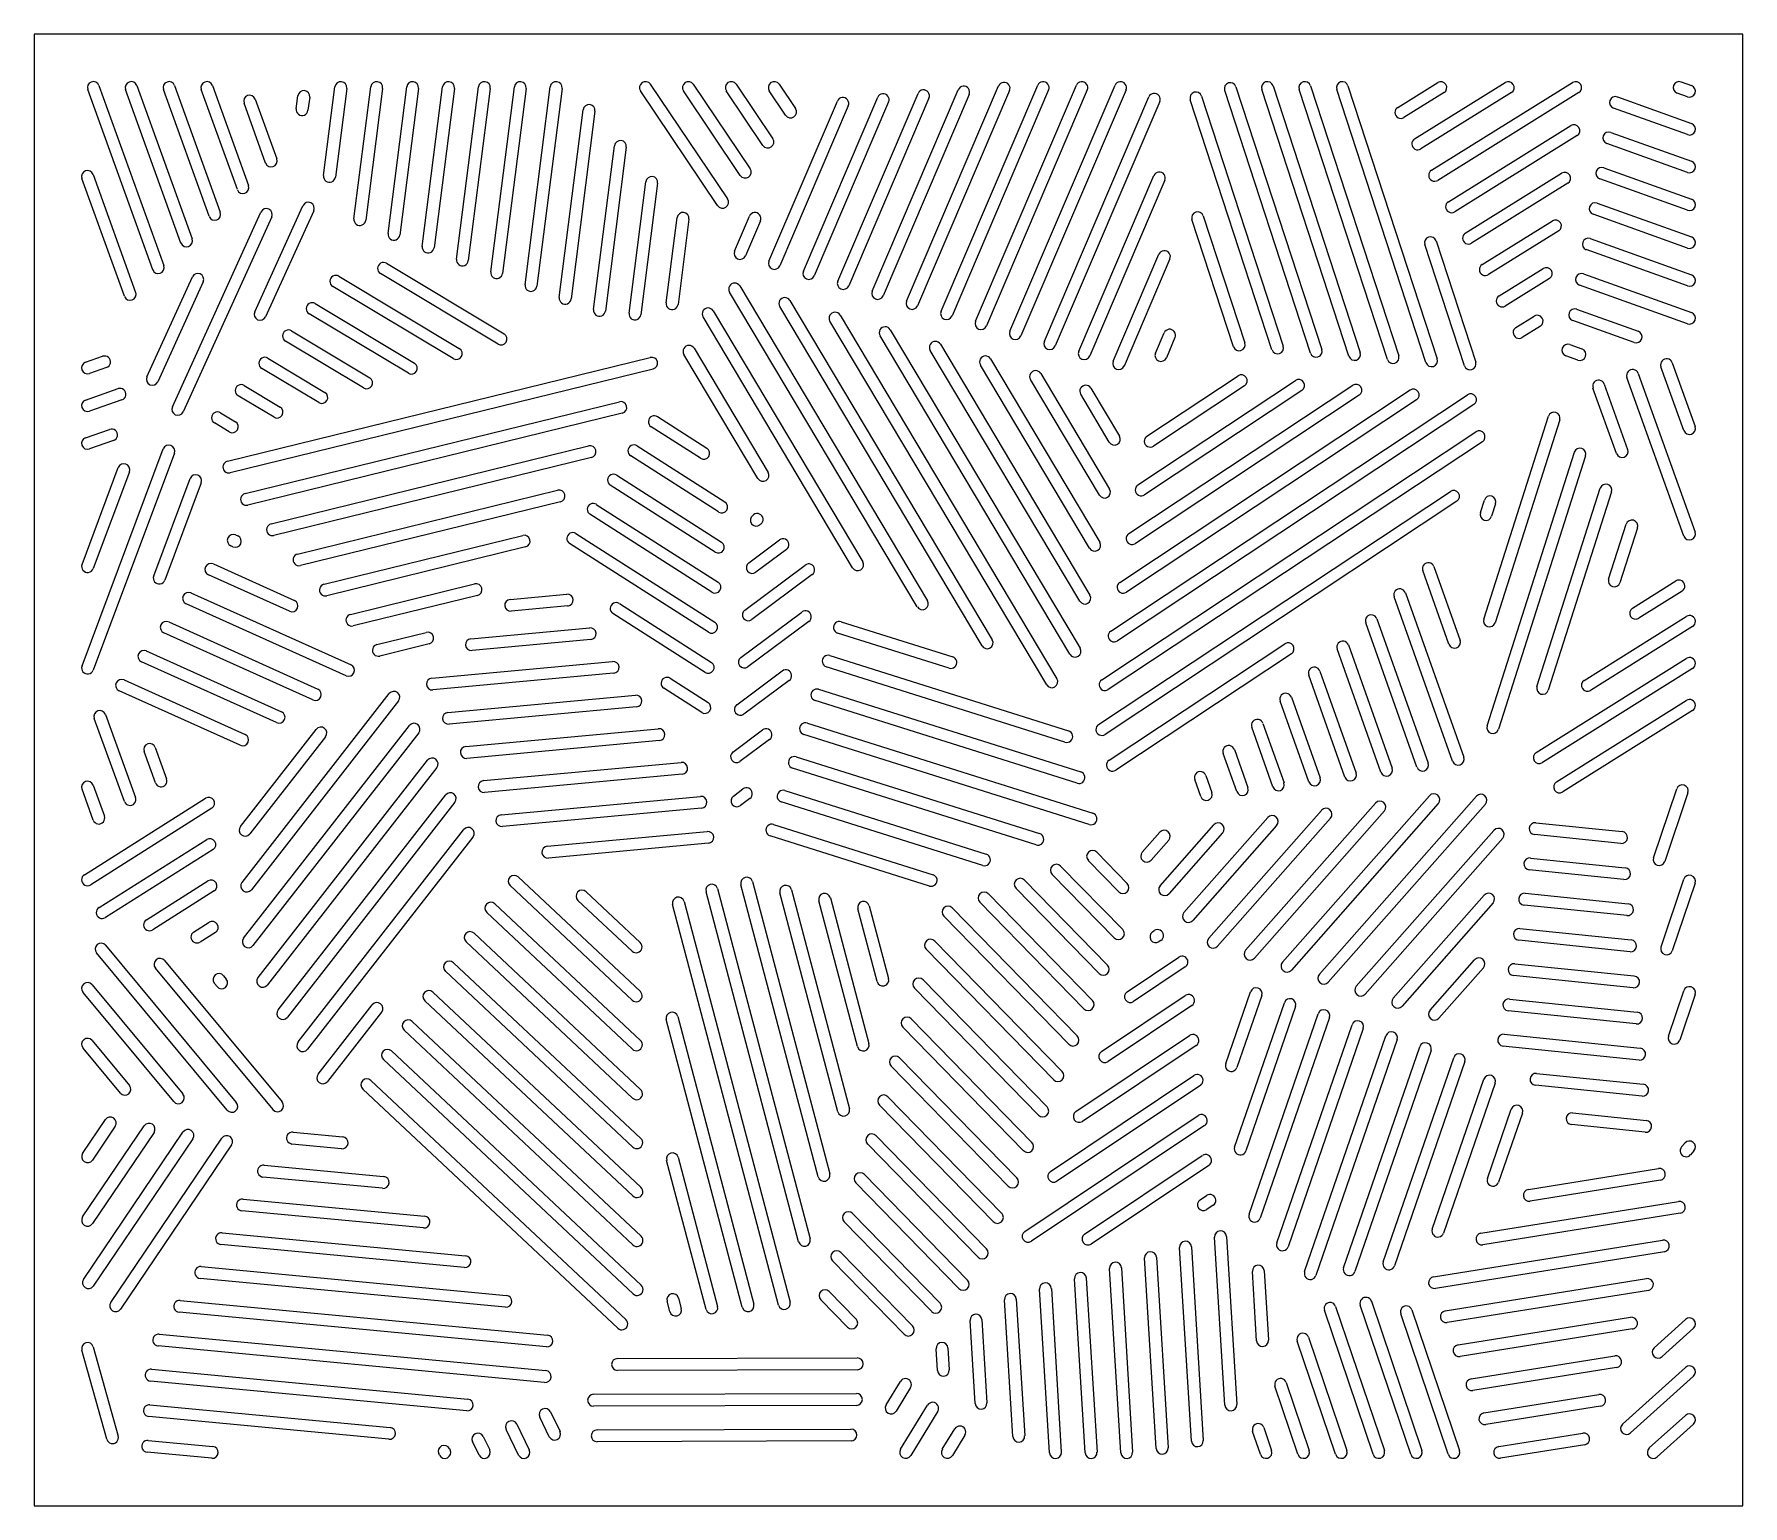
# Model space of a CAD drawing. Header units: inches. Extents: x 0 to 36, y 0 to 31.
import ezdxf

# ---------------------------------------------------------------- set-up
doc = ezdxf.new("R2010")
doc.units = ezdxf.units.IN
doc.layers.add('PROFILE', color=1, linetype='Continuous')
doc.layers.add('SLOTS', color=3, linetype='Continuous')

msp = doc.modelspace()

# ---------------------------------------------------------------- linework, layer by layer
at = {"layer": 'PROFILE'}
msp.add_lwpolyline([(0, 0), (36, 0), (36, 31), (0, 31)], close=True, dxfattribs=at)
at = {"layer": 'SLOTS'}
for p, q in [((1.364, 29.917), (2.733, 26.124)), ((2.161, 29.917), (3.327, 26.686)), ((2.959, 29.917), (3.922, 27.248)), ((3.756, 29.917), (4.517, 27.81)), ((6.098, 28.02), (6.337, 29.891)), ((6.738, 27.112), (7.093, 29.891)), ((7.455, 26.801), (7.849, 29.891)), ((8.177, 26.531), (8.605, 29.891)), ((8.898, 26.262), (9.361, 29.891)), ((9.62, 25.993), (10.117, 29.891)), ((10.342, 25.723), (10.873, 29.891)), ((12.982, 29.945), (14.607, 27.53)), ((13.886, 29.945), (15.085, 28.164)), ((14.79, 29.945), (15.562, 28.798)), ((15.694, 29.945), (16.04, 29.432)), ((18.382, 25.376), (20.321, 29.91)), ((19.108, 25.165), (21.143, 29.924)), ((19.833, 24.953), (21.959, 29.924)), ((20.558, 24.742), (22.774, 29.924)), ((25.32, 29.892), (27.128, 24.361)), ((26.102, 29.914), (27.939, 24.294)), ((26.891, 29.914), (28.75, 24.227)), ((27.68, 29.914), (29.561, 24.16)), ((28.729, 29.457), (29.572, 29.981)), ((29.085, 28.795), (30.992, 29.981)), ((29.441, 28.133), (32.412, 29.981)), ((34.702, 29.993), (34.917, 29.916)), ((2.498, 26.039), (1.129, 29.833)), ((3.092, 26.601), (1.926, 29.833)), ((3.687, 27.163), (2.723, 29.833)), ((4.281, 27.725), (3.521, 29.833)), ((4.876, 28.286), (4.421, 29.547)), ((4.656, 29.632), (5.111, 28.371)), ((5.521, 29.428), (5.557, 29.703)), ((5.805, 29.671), (5.769, 29.396)), ((6.585, 29.859), (6.346, 27.988)), ((7.341, 29.859), (6.986, 27.08)), ((8.097, 29.859), (7.703, 26.769)), ((8.853, 29.859), (8.425, 26.5)), ((9.609, 29.859), (9.146, 26.23)), ((10.365, 29.859), (9.868, 25.961)), ((11.121, 29.859), (10.59, 25.692)), ((14.4, 27.391), (12.775, 29.805)), ((14.877, 28.025), (13.679, 29.805)), ((15.355, 28.658), (14.583, 29.805)), ((15.481, 26.22), (16.922, 29.591)), ((15.832, 29.292), (15.487, 29.805)), ((16.206, 26.009), (17.772, 29.671)), ((18.002, 29.573), (16.436, 25.911)), ((16.931, 25.798), (18.622, 29.751)), ((18.852, 29.653), (17.161, 25.7)), ((17.657, 25.587), (19.471, 29.831)), ((19.701, 29.732), (17.887, 25.489)), ((20.551, 29.812), (18.612, 25.277)), ((21.373, 29.826), (19.338, 25.066)), ((22.188, 29.826), (20.063, 24.855)), ((23.004, 29.826), (20.788, 24.644)), ((21.284, 24.531), (23.485, 29.678)), ((23.715, 29.58), (21.514, 24.433)), ((26.08, 24.35), (24.358, 29.618)), ((24.596, 29.695), (26.317, 24.428)), ((26.891, 24.283), (25.083, 29.815)), ((27.702, 24.216), (25.865, 29.836)), ((28.513, 24.149), (26.654, 29.836)), ((29.324, 24.082), (27.443, 29.836)), ((29.704, 29.769), (28.861, 29.245)), ((31.124, 29.769), (29.217, 28.583)), ((32.544, 29.769), (29.573, 27.921)), ((33.361, 29.677), (34.917, 29.119)), ((34.833, 29.68), (34.618, 29.757)), ((11.064, 25.454), (11.568, 29.409)), ((11.816, 29.377), (11.312, 25.422)), ((17.152, 29.493), (15.711, 26.122)), ((34.833, 28.884), (33.276, 29.442)), ((29.797, 27.471), (32.375, 29.075)), ((32.507, 28.863), (29.929, 27.259)), ((33.217, 28.932), (34.917, 28.322)), ((11.787, 25.198), (12.227, 28.651)), ((12.475, 28.619), (12.035, 25.166)), ((34.833, 28.087), (33.133, 28.696)), ((33.073, 28.186), (34.917, 27.525)), ((1.903, 25.478), (1.007, 27.959)), ((1.243, 28.044), (2.138, 25.562)), ((12.533, 25.121), (12.887, 27.893)), ((13.135, 27.862), (12.781, 25.089)), ((22.009, 24.32), (23.592, 28.021)), ((23.822, 27.923), (22.239, 24.222)), ((30.153, 26.809), (32.182, 28.071)), ((32.314, 27.859), (30.285, 26.597)), ((34.833, 27.29), (32.989, 27.951)), ((4.646, 25.151), (5.663, 27.386)), ((32.93, 27.441), (34.917, 26.729)), ((2.912, 23.149), (4.778, 27.253)), ((5.006, 27.149), (3.139, 23.046)), ((5.89, 27.282), (4.874, 25.048)), ((13.317, 25.338), (13.546, 27.136)), ((13.794, 27.104), (13.565, 25.306)), ((14.755, 26.431), (15.07, 27.168)), ((15.3, 27.069), (14.985, 26.333)), ((25.269, 24.417), (24.394, 27.093)), ((24.632, 27.171), (25.507, 24.495)), ((30.508, 26.147), (31.988, 27.068)), ((34.833, 26.493), (32.846, 27.206)), ((29.538, 26.645), (30.372, 24.093)), ((32.12, 26.856), (30.64, 25.935)), ((32.786, 26.696), (34.917, 25.932)), ((22.735, 24.109), (23.699, 26.365)), ((30.135, 24.015), (29.3, 26.567)), ((34.833, 25.697), (32.702, 26.461)), ((9.773, 24.473), (7.296, 25.959)), ((7.425, 26.173), (9.901, 24.687)), ((23.929, 26.266), (22.965, 24.01)), ((30.864, 25.485), (31.795, 26.064)), ((32.643, 25.951), (34.917, 25.135)), ((2.375, 23.782), (3.333, 25.888)), ((3.561, 25.784), (2.603, 23.679)), ((8.829, 24.165), (6.29, 25.687)), ((6.419, 25.902), (8.957, 24.379)), ((18.607, 18.937), (14.652, 25.569)), ((14.867, 25.697), (18.822, 19.065)), ((31.927, 25.852), (30.996, 25.273)), ((34.833, 24.9), (32.558, 25.715)), ((5.92, 25.326), (8.014, 24.071)), ((19.971, 18.115), (15.709, 25.262)), ((15.923, 25.39), (20.185, 18.243)), ((32.499, 25.205), (33.795, 24.741)), ((7.885, 23.856), (5.792, 25.112)), ((17.244, 19.759), (14.092, 25.044)), ((14.307, 25.172), (17.459, 19.887)), ((21.334, 17.294), (16.765, 24.954)), ((16.98, 25.082), (21.548, 17.422)), ((31.22, 24.823), (31.602, 25.061)), ((31.734, 24.848), (31.352, 24.611)), ((33.711, 24.506), (32.415, 24.97)), ((6.941, 23.548), (5.293, 24.536)), ((5.422, 24.751), (7.07, 23.762)), ((21.823, 17.938), (17.822, 24.647)), ((18.037, 24.775), (22.037, 18.066)), ((23.624, 24.282), (23.807, 24.708)), ((24.036, 24.61), (23.854, 24.184)), ((1.084, 24.088), (1.443, 24.214)), ((4.071, 22.003), (12.981, 24.19)), ((4.923, 24.175), (6.126, 23.454)), ((15.248, 21.642), (13.69, 24.255)), ((13.904, 24.383), (15.462, 21.77)), ((22.03, 19.055), (18.879, 24.339)), ((19.093, 24.467), (22.245, 19.183)), ((20.15, 24.16), (22.452, 20.299)), ((32.527, 24.133), (32.271, 24.225)), ((32.356, 24.46), (32.611, 24.369)), ((1.525, 23.978), (1.166, 23.852)), ((13.041, 23.947), (4.131, 21.76)), ((5.998, 23.239), (4.794, 23.961)), ((22.237, 20.171), (19.935, 24.031)), ((21.207, 23.852), (22.659, 21.416)), ((23.445, 22.531), (25.366, 23.804)), ((34.757, 20.428), (33.559, 23.771)), ((33.794, 23.855), (34.993, 20.513)), ((34.757, 22.651), (34.275, 23.996)), ((34.511, 24.08), (34.993, 22.735)), ((1.084, 23.294), (1.767, 23.533)), ((4.424, 23.6), (5.182, 23.145)), ((22.445, 21.288), (20.992, 23.724)), ((22.652, 22.405), (22.049, 23.416)), ((22.263, 23.544), (22.867, 22.533)), ((22.683, 18.427), (30.196, 23.405)), ((22.874, 19.453), (28.988, 23.505)), ((23.064, 20.479), (27.781, 23.604)), ((23.255, 21.505), (26.574, 23.704)), ((26.712, 23.496), (23.393, 21.297)), ((25.504, 23.595), (23.583, 22.323)), ((33.338, 22.165), (32.843, 23.546)), ((33.078, 23.63), (33.573, 22.25)), ((1.85, 23.297), (1.166, 23.058)), ((5.054, 22.931), (4.296, 23.385)), ((4.445, 21.323), (12.33, 23.258)), ((30.334, 23.197), (22.822, 18.219)), ((29.126, 23.296), (23.012, 19.245)), ((27.919, 23.396), (23.202, 20.271)), ((4.11, 22.622), (3.797, 22.81)), ((3.926, 23.024), (4.239, 22.837)), ((12.39, 23.015), (4.504, 21.08)), ((14.039, 22.067), (12.999, 22.732)), ((13.133, 22.943), (14.174, 22.278)), ((30.541, 18.677), (31.904, 22.95)), ((32.142, 22.874), (30.78, 18.601)), ((1.084, 22.499), (1.589, 22.676)), ((1.671, 22.44), (1.166, 22.263)), ((4.991, 20.684), (11.68, 22.326)), ((12.703, 22.327), (14.553, 21.146)), ((22.493, 17.401), (30.375, 22.624)), ((30.513, 22.416), (22.631, 17.193)), ((1.008, 17.692), (2.72, 22.264)), ((2.954, 22.176), (1.242, 17.604)), ((11.739, 22.083), (5.051, 20.442)), ((14.418, 20.935), (12.569, 22.116)), ((30.613, 16.433), (32.45, 22.193)), ((32.688, 22.117), (30.851, 16.357)), ((1.008, 19.831), (1.772, 21.871)), ((2.006, 21.783), (1.242, 19.743)), ((2.518, 19.587), (3.286, 21.638)), ((12.274, 21.712), (14.482, 20.301)), ((3.52, 21.55), (2.753, 19.499)), ((5.549, 20.049), (11.029, 21.394)), ((14.347, 20.09), (12.139, 21.501)), ((22.426, 16.457), (29.838, 21.369)), ((31.663, 17.257), (32.996, 21.436)), ((33.234, 21.36), (31.901, 17.181)), ((11.089, 21.151), (5.609, 19.806)), ((14.276, 19.245), (11.709, 20.886)), ((11.844, 21.096), (14.411, 19.456)), ((29.977, 21.16), (22.564, 16.249)), ((30.47, 20.921), (30.554, 21.186)), ((30.792, 21.11), (30.708, 20.845)), ((15.14, 20.863), (15.159, 20.877)), ((15.308, 20.676), (15.289, 20.662)), ((33.172, 19.521), (33.541, 20.679)), ((33.779, 20.603), (33.41, 19.445)), ((4.188, 20.203), (4.142, 20.223)), ((4.245, 20.451), (4.291, 20.431)), ((6.107, 19.414), (10.294, 20.442)), ((10.354, 20.199), (6.166, 19.171)), ((14.206, 18.401), (11.28, 20.27)), ((11.414, 20.481), (14.34, 18.611)), ((15.057, 19.866), (15.702, 20.346)), ((3.775, 19.84), (5.483, 19.072)), ((14.973, 18.87), (16.246, 19.816)), ((15.852, 20.146), (15.206, 19.666)), ((5.381, 18.844), (3.672, 19.612)), ((16.395, 19.615), (15.122, 18.669)), ((29.807, 18.148), (29.255, 19.7)), ((29.491, 19.784), (30.042, 18.231)), ((33.673, 18.909), (34.586, 19.482)), ((3.304, 19.23), (6.676, 17.713)), ((6.664, 18.778), (9.278, 19.42)), ((9.338, 19.177), (6.724, 18.536)), ((10.027, 19.093), (11.222, 19.204)), ((29.885, 15.686), (28.655, 19.15)), ((28.89, 19.234), (30.121, 15.77)), ((34.719, 19.27), (33.806, 18.698)), ((6.573, 17.485), (3.202, 19.002)), ((11.245, 18.955), (10.05, 18.844)), ((14.135, 17.556), (12.194, 18.796)), ((12.329, 19.006), (14.269, 17.767)), ((14.889, 17.873), (16.175, 18.828)), ((32.659, 17.388), (34.809, 18.736)), ((5.874, 16.977), (2.731, 18.391)), ((2.834, 18.619), (5.977, 17.205)), ((7.222, 18.143), (8.262, 18.398)), ((9.202, 18.264), (11.704, 18.495)), ((16.324, 18.628), (15.039, 17.672)), ((19.277, 17.644), (16.928, 18.385)), ((17.003, 18.624), (19.352, 17.883)), ((29.135, 15.558), (28.054, 18.6)), ((28.29, 18.684), (29.37, 15.642)), ((34.941, 18.524), (32.792, 17.176)), ((2.363, 18.008), (5.211, 16.727)), ((8.322, 18.156), (7.282, 17.9)), ((11.727, 18.246), (9.225, 18.015)), ((22.649, 15.705), (26.351, 18.158)), ((28.375, 15.455), (27.454, 18.05)), ((27.689, 18.134), (28.611, 15.539)), ((5.108, 16.499), (2.261, 17.78)), ((8.377, 17.435), (12.186, 17.786)), ((21.718, 16.088), (16.69, 17.674)), ((16.766, 17.912), (21.793, 16.326)), ((26.489, 17.95), (22.787, 15.497)), ((31.645, 15.867), (34.809, 17.851)), ((1.893, 17.397), (4.445, 16.249)), ((12.209, 17.537), (8.4, 17.186)), ((13.4, 17.432), (14.198, 16.922)), ((14.806, 16.876), (15.76, 17.586)), ((15.909, 17.385), (14.955, 16.675)), ((27.616, 15.352), (26.853, 17.5)), ((27.089, 17.584), (27.852, 15.436)), ((34.941, 17.639), (31.778, 15.655)), ((4.343, 16.021), (1.79, 17.169)), ((4.379, 13.133), (7.48, 17.109)), ((7.677, 16.955), (4.576, 12.979)), ((8.719, 16.713), (12.668, 17.078)), ((14.064, 16.711), (13.265, 17.221)), ((21.976, 15.22), (16.453, 16.962)), ((16.528, 17.201), (22.051, 15.459)), ((26.857, 15.249), (26.253, 16.95)), ((26.488, 17.034), (27.092, 15.333)), ((32.074, 15.25), (34.809, 16.966)), ((1.9, 14.836), (1.265, 16.585)), ((1.5, 16.67), (2.135, 14.922)), ((12.691, 16.829), (8.742, 16.464)), ((34.941, 16.754), (32.206, 15.038)), ((4.345, 14.309), (5.941, 16.356)), ((4.412, 11.956), (7.906, 16.435)), ((6.138, 16.202), (4.542, 14.155)), ((8.103, 16.282), (4.609, 11.803)), ((9.093, 15.994), (13.15, 16.369)), ((14.722, 15.879), (15.346, 16.343)), ((22.23, 14.354), (16.216, 16.251)), ((16.291, 16.489), (22.305, 14.592)), ((26.097, 15.147), (25.652, 16.4)), ((25.888, 16.483), (26.333, 15.23)), ((2.556, 15.228), (2.316, 15.888)), ((2.551, 15.973), (2.791, 15.313)), ((13.173, 16.12), (9.116, 15.745)), ((15.495, 16.142), (14.871, 15.679)), ((25.338, 15.044), (25.052, 15.85)), ((25.287, 15.933), (25.573, 15.128)), ((4.716, 11.126), (8.287, 15.704)), ((8.484, 15.55), (4.913, 10.972)), ((9.467, 15.276), (13.633, 15.66)), ((21.108, 13.921), (15.979, 15.539)), ((16.054, 15.777), (21.183, 14.16)), ((1.242, 15.182), (1.48, 14.53)), ((13.656, 15.411), (9.49, 15.027)), ((24.578, 14.941), (24.451, 15.3)), ((24.687, 15.383), (24.814, 15.025)), ((1.245, 14.444), (1.008, 15.097)), ((1.058, 13.293), (3.61, 14.906)), ((5.138, 10.448), (8.667, 14.973)), ((8.865, 14.819), (5.335, 10.295)), ((9.841, 14.557), (14.036, 14.944)), ((14.731, 14.952), (14.931, 15.1)), ((15.081, 14.9), (14.88, 14.751)), ((19.986, 13.489), (15.741, 14.827)), ((15.816, 15.066), (20.061, 13.727)), ((25.524, 11.702), (28.261, 14.804)), ((26.301, 11.45), (29.397, 14.958)), ((29.584, 14.792), (26.488, 11.284)), ((27.078, 11.197), (30.388, 14.947)), ((30.576, 14.782), (27.266, 11.032)), ((34.118, 13.652), (34.607, 15.102)), ((34.844, 15.022), (34.355, 13.572)), ((3.744, 14.695), (1.192, 13.082)), ((14.059, 14.695), (9.864, 14.308)), ((24.225, 12.498), (25.989, 14.496)), ((24.746, 11.955), (27.125, 14.65)), ((27.312, 14.485), (24.934, 11.789)), ((28.448, 14.639), (25.711, 11.537)), ((5.561, 9.771), (9.048, 14.242)), ((9.245, 14.088), (5.758, 9.617)), ((10.811, 13.893), (14.182, 14.205)), ((18.864, 13.056), (15.504, 14.116)), ((15.579, 14.354), (18.939, 13.295)), ((23.345, 13.768), (23.717, 14.189)), ((23.723, 13.062), (24.853, 14.343)), ((25.04, 14.177), (23.91, 12.897)), ((26.176, 14.331), (24.413, 12.333)), ((27.856, 10.945), (30.754, 14.229)), ((30.942, 14.063), (28.043, 10.779)), ((33.432, 13.954), (31.611, 14.14)), ((31.637, 14.389), (33.458, 14.202)), ((1.367, 12.601), (3.635, 14.034)), ((3.769, 13.823), (1.501, 12.39)), ((14.205, 13.956), (10.834, 13.644)), ((22.389, 13.769), (23.031, 13.111)), ((23.904, 14.023), (23.533, 13.602)), ((21.627, 13.475), (22.934, 12.138)), ((22.853, 12.937), (22.21, 13.594)), ((33.496, 13.193), (31.5, 13.398)), ((31.526, 13.646), (33.521, 13.442)), ((2.364, 12.344), (3.66, 13.163)), ((12.601, 10.652), (10.029, 13.065)), ((10.2, 13.247), (12.772, 10.834)), ((14.397, 13.001), (16.349, 5.625)), ((16.521, 6.931), (14.892, 13.084)), ((15.134, 13.148), (16.762, 6.995)), ((15.954, 12.978), (17.175, 8.366)), ((22.436, 11.216), (20.687, 13.007)), ((20.866, 13.182), (22.615, 11.391)), ((22.755, 11.963), (21.448, 13.3)), ((34.276, 11.772), (34.757, 13.198)), ((34.993, 13.118), (34.512, 11.692)), ((3.794, 12.952), (2.497, 12.133)), ((9.707, 12.681), (12.775, 9.803)), ((12.597, 11.683), (11.457, 12.753)), ((11.628, 12.935), (12.769, 11.866)), ((15.684, 4.228), (13.451, 12.665)), ((13.693, 12.729), (15.926, 4.292)), ((16.107, 5.561), (14.155, 12.937)), ((16.934, 8.302), (15.713, 12.914)), ((17.347, 9.673), (16.533, 12.744)), ((16.775, 12.808), (17.588, 9.737)), ((17.596, 12.639), (18.001, 11.107)), ((22.118, 10.469), (19.925, 12.713)), ((20.104, 12.888), (22.297, 10.644)), ((28.633, 10.692), (30.551, 12.865)), ((30.738, 12.7), (28.821, 10.527)), ((33.56, 12.433), (31.39, 12.655)), ((31.415, 12.904), (33.585, 12.681)), ((3.36, 12.086), (3.685, 12.292)), ((12.604, 9.621), (9.536, 12.499)), ((17.76, 11.043), (17.354, 12.575)), ((21.799, 9.722), (19.163, 12.42)), ((19.342, 12.594), (21.978, 9.897)), ((3.818, 12.08), (3.494, 11.875)), ((9.271, 12.061), (12.778, 8.772)), ((18.975, 11.897), (21.659, 9.15)), ((23.564, 12.092), (23.6, 12.117)), ((23.739, 11.909), (23.703, 11.884)), ((33.623, 11.672), (31.279, 11.913)), ((31.305, 12.161), (33.649, 11.921)), ((4.066, 8.335), (1.313, 11.648)), ((1.505, 11.807), (4.259, 8.495)), ((12.607, 8.589), (9.1, 11.879)), ((21.48, 8.975), (18.796, 11.723)), ((23.026, 10.83), (24.116, 11.559)), ((5.032, 8.347), (2.555, 11.327)), ((2.747, 11.487), (5.224, 8.507)), ((3.989, 11.166), (4.047, 11.096)), ((12.61, 7.558), (8.665, 11.259)), ((8.836, 11.441), (12.781, 7.74)), ((24.254, 11.351), (23.164, 10.622)), ((29.411, 10.439), (30.348, 11.501)), ((30.535, 11.336), (29.598, 10.274)), ((33.687, 10.912), (31.168, 11.17)), ((31.194, 11.419), (33.712, 11.161)), ((2.942, 8.515), (1.029, 10.816)), ((1.221, 10.976), (3.134, 8.675)), ((3.855, 10.936), (3.797, 11.006)), ((8.401, 10.821), (12.784, 6.709)), ((21.162, 8.228), (18.549, 10.902)), ((18.727, 11.077), (21.341, 8.403)), ((25.105, 9.315), (25.627, 10.83)), ((34.433, 9.891), (34.757, 10.851)), ((5.984, 9.093), (7.124, 10.555)), ((12.613, 6.527), (8.23, 10.639)), ((22.487, 9.568), (24.253, 10.749)), ((24.392, 10.541), (22.626, 9.36)), ((25.292, 7.557), (26.341, 10.598)), ((25.863, 10.749), (25.341, 9.234)), ((26.577, 10.517), (25.528, 7.476)), ((31.083, 10.676), (33.776, 10.4)), ((34.993, 10.771), (34.67, 9.811)), ((7.321, 10.401), (6.181, 8.939)), ((7.966, 10.201), (12.787, 5.678)), ((14.92, 4.183), (13.317, 10.242)), ((13.558, 10.306), (15.162, 4.247)), ((20.843, 7.481), (18.301, 10.082)), ((18.48, 10.257), (21.022, 7.656)), ((25.598, 6.143), (27.054, 10.367)), ((27.29, 10.285), (25.834, 6.062)), ((26.183, 5.538), (27.767, 10.135)), ((33.75, 10.151), (31.058, 10.427)), ((1.221, 9.802), (2.009, 8.855)), ((12.616, 5.495), (7.795, 10.019)), ((21.949, 8.306), (24.343, 9.907)), ((28.004, 10.053), (26.419, 5.457)), ((26.768, 4.934), (28.481, 9.903)), ((28.717, 9.822), (27.004, 4.852)), ((30.972, 9.933), (33.84, 9.64)), ((1.817, 8.695), (1.029, 9.643)), ((12.619, 4.464), (7.359, 9.399)), ((7.531, 9.581), (12.79, 4.646)), ((18.233, 9.437), (20.703, 6.909)), ((24.482, 9.699), (22.088, 8.098)), ((27.589, 5.015), (29.194, 9.671)), ((29.431, 9.59), (27.825, 4.934)), ((28.424, 5.137), (29.908, 9.44)), ((33.814, 9.391), (30.947, 9.685)), ((20.524, 6.734), (18.054, 9.262)), ((21.41, 7.044), (24.433, 9.064)), ((30.144, 9.358), (28.661, 5.055)), ((31.654, 9.11), (33.903, 8.879)), ((12.295, 3.74), (6.924, 8.778)), ((7.095, 8.961), (12.466, 3.922)), ((24.572, 8.857), (21.549, 6.836)), ((29.456, 5.827), (30.544, 8.986)), ((30.781, 8.904), (29.692, 5.746)), ((33.878, 8.63), (31.629, 8.861)), ((20.206, 5.987), (17.807, 8.442)), ((17.986, 8.617), (20.384, 6.162)), ((30.618, 6.898), (31.12, 8.355)), ((1.021, 7.424), (1.501, 8.135)), ((1.021, 6.085), (2.318, 8.004)), ((1.709, 7.995), (1.229, 7.284)), ((20.872, 5.782), (24.522, 8.222)), ((24.661, 8.014), (21.011, 5.574)), ((31.357, 8.274), (30.854, 6.816)), ((33.941, 7.87), (32.388, 8.029)), ((32.413, 8.278), (33.967, 8.119)), ((1.037, 4.769), (3.135, 7.873)), ((2.525, 7.864), (1.229, 5.945)), ((3.342, 7.733), (1.245, 4.629)), ((1.615, 4.284), (3.952, 7.743)), ((4.159, 7.603), (1.822, 4.144)), ((6.477, 7.522), (5.43, 7.621)), ((5.454, 7.87), (6.501, 7.771)), ((19.887, 5.24), (17.56, 7.622)), ((17.739, 7.796), (20.066, 5.415)), ((34.71, 7.559), (34.78, 7.641)), ((14.157, 4.138), (13.326, 7.277)), ((13.567, 7.341), (14.398, 4.202)), ((22.132, 5.722), (24.612, 7.38)), ((34.97, 7.48), (34.9, 7.397)), ((7.34, 6.688), (4.819, 6.925)), ((4.843, 7.174), (7.363, 6.937)), ((17.492, 6.976), (19.663, 4.754)), ((24.751, 7.172), (22.271, 5.514)), ((31.481, 6.665), (34.223, 7.104)), ((34.263, 6.857), (31.521, 6.418)), ((19.484, 4.579), (17.313, 6.801)), ((24.566, 6.447), (24.702, 6.538)), ((8.203, 5.853), (4.378, 6.214)), ((4.401, 6.463), (8.226, 6.102)), ((17.244, 6.156), (19.086, 4.272)), ((24.841, 6.33), (24.705, 6.24)), ((30.483, 5.746), (34.644, 6.412)), ((34.683, 6.165), (30.522, 5.499)), ((18.907, 4.097), (17.066, 5.981)), ((9.066, 5.018), (3.936, 5.502)), ((3.96, 5.751), (9.089, 5.267)), ((24.382, 1.363), (24.133, 5.441)), ((24.382, 5.456), (24.632, 1.378)), ((25.087, 2.121), (24.871, 5.66)), ((25.12, 5.676), (25.337, 2.137)), ((29.485, 4.826), (34.308, 5.599)), ((18.329, 3.615), (16.819, 5.161)), ((16.997, 5.336), (18.508, 3.79)), ((23.64, 1.208), (23.395, 5.221)), ((23.644, 5.236), (23.89, 1.223)), ((34.347, 5.352), (29.524, 4.58)), ((9.929, 4.184), (3.495, 4.79)), ((3.518, 5.039), (9.952, 4.432)), ((22.143, 1.117), (21.919, 4.781)), ((22.168, 4.796), (22.393, 1.133)), ((22.895, 1.117), (22.657, 5.001)), ((22.906, 5.016), (23.144, 1.133)), ((25.756, 3.475), (25.666, 4.938)), ((25.916, 4.954), (26.005, 3.49)), ((29.732, 4.106), (33.972, 4.785)), ((3.077, 4.328), (10.815, 3.598)), ((13.576, 4.376), (13.634, 4.156)), ((17.136, 3.763), (16.571, 4.341)), ((16.75, 4.516), (17.315, 3.937)), ((20.619, 1.462), (20.443, 4.342)), ((20.693, 4.357), (20.869, 1.477)), ((21.392, 1.117), (21.181, 4.561)), ((21.431, 4.577), (21.641, 1.133)), ((34.011, 4.538), (29.771, 3.86)), ((10.792, 3.349), (3.053, 4.079)), ((13.393, 4.092), (13.335, 4.312)), ((28.211, 1.085), (27.185, 4.118)), ((27.421, 4.198), (28.447, 1.165)), ((29.002, 1.085), (27.939, 4.227)), ((28.176, 4.308), (29.239, 1.165)), ((29.794, 1.085), (28.792, 4.046)), ((29.029, 4.126), (30.031, 1.165)), ((30.003, 3.39), (33.636, 3.972)), ((2.635, 3.616), (10.779, 2.848)), ((19.826, 2.154), (19.718, 3.907)), ((19.968, 3.922), (20.075, 2.17)), ((33.676, 3.725), (30.042, 3.143)), ((34.131, 3.33), (34.791, 3.926)), ((34.959, 3.74), (34.299, 3.145)), ((1.53, 1.402), (1.005, 3.282)), ((1.245, 3.35), (1.77, 1.47)), ((10.755, 2.599), (2.612, 3.367)), ((19.032, 2.847), (19.003, 3.31)), ((19.253, 3.325), (19.281, 2.863)), ((27.419, 1.085), (26.612, 3.47)), ((26.849, 3.55), (27.656, 1.165)), ((12.29, 3.102), (17.342, 3.116)), ((30.274, 2.674), (33.3, 3.159)), ((33.34, 2.912), (30.313, 2.427)), ((33.466, 1.72), (34.791, 2.916)), ((9.115, 2), (2.452, 2.629)), ((2.475, 2.878), (9.138, 2.249)), ((17.343, 2.866), (12.291, 2.852)), ((17.948, 2.126), (18.251, 2.622)), ((26.379, 2.598), (26.864, 1.165)), ((34.959, 2.73), (33.634, 1.535)), ((11.785, 2.35), (17.323, 2.366)), ((18.464, 2.492), (18.162, 1.996)), ((26.627, 1.085), (26.142, 2.518)), ((30.545, 1.958), (32.964, 2.345)), ((7.474, 1.402), (2.416, 1.879)), ((2.439, 2.128), (7.498, 1.651)), ((10.854, 1.455), (10.652, 1.87)), ((10.877, 1.979), (11.079, 1.564)), ((17.324, 2.116), (11.786, 2.1)), ((18.256, 1.19), (18.824, 2.122)), ((19.037, 1.991), (18.469, 1.06)), ((33.004, 2.098), (30.584, 1.711)), ((34.029, 1.218), (34.791, 1.906)), ((9.461, 1.462), (9.598, 1.18)), ((10.207, 1.07), (9.944, 1.611)), ((10.169, 1.72), (10.432, 1.18)), ((11.862, 1.6), (17.21, 1.616)), ((19.134, 1.19), (19.397, 1.621)), ((19.611, 1.491), (19.348, 1.06)), ((25.835, 1.085), (25.672, 1.567)), ((25.909, 1.647), (26.072, 1.165)), ((30.857, 1.248), (32.629, 1.532)), ((34.959, 1.72), (34.196, 1.032)), ((3.741, 1.001), (2.38, 1.129)), ((2.404, 1.378), (3.764, 1.249)), ((8.539, 1.07), (8.528, 1.094)), ((8.752, 1.204), (8.764, 1.18)), ((9.373, 1.07), (9.236, 1.353)), ((17.21, 1.366), (11.863, 1.35)), ((32.668, 1.285), (30.897, 1.002))]:
    msp.add_line(p, q, dxfattribs=at)
for centre, start, end in [((1.246, 29.875), 19.8447, 199.8447), ((2.044, 29.875), 19.8447, 199.8447), ((2.841, 29.875), 19.8447, 199.8447), ((3.638, 29.875), 19.8447, 199.8447), ((6.461, 29.875), -7.2631, 172.7369), ((7.217, 29.875), -7.2631, 172.7369), ((7.973, 29.875), -7.2631, 172.7369), ((8.729, 29.875), -7.2631, 172.7369), ((9.485, 29.875), -7.2631, 172.7369), ((10.241, 29.875), -7.2631, 172.7369), ((10.997, 29.875), -7.2631, 172.7369), ((12.879, 29.875), 33.9416, 213.9416), ((13.783, 29.875), 33.9416, 213.9416), ((14.687, 29.875), 33.9416, 213.9416), ((15.591, 29.875), 33.9416, 213.9416), ((19.586, 29.781), -23.1516, 156.8484), ((20.436, 29.861), -23.1516, 156.8484), ((21.258, 29.875), -23.1516, 156.8484), ((22.074, 29.875), -23.1516, 156.8484), ((22.889, 29.875), -23.1516, 156.8484), ((25.201, 29.854), 18.1018, 198.1018), ((25.983, 29.875), 18.1018, 198.1018), ((26.773, 29.875), 18.1018, 198.1018), ((27.562, 29.875), 18.1018, 198.1018), ((29.638, 29.875), -58.1149, 121.8851), ((31.058, 29.875), -58.1149, 121.8851), ((32.478, 29.875), -58.1149, 121.8851), ((34.66, 29.875), 70.2765, 250.2765), ((34.875, 29.798), 250.2765, 430.2765), ((4.539, 29.59), 19.8447, 199.8447), ((5.681, 29.687), -7.2631, 172.7369), ((17.037, 29.542), -23.1516, 156.8484), ((17.887, 29.622), -23.1516, 156.8484), ((18.737, 29.702), -23.1516, 156.8484), ((23.6, 29.629), -23.1516, 156.8484), ((24.477, 29.657), 18.1018, 198.1018), ((33.318, 29.559), 70.2765, 250.2765), ((5.645, 29.412), -187.2631, -7.2631), ((11.692, 29.393), -7.2631, 172.7369), ((15.936, 29.362), -146.0584, 33.9416), ((28.795, 29.351), -238.1149, -58.1149), ((32.441, 28.969), -58.1149, 121.8851), ((33.175, 28.814), 70.2765, 250.2765), ((34.875, 29.001), 250.2765, 430.2765), ((12.351, 28.635), -7.2631, 172.7369), ((15.459, 28.728), -146.0584, 33.9416), ((29.151, 28.689), -238.1149, -58.1149), ((1.125, 28.002), 19.8447, 199.8447), ((4.994, 28.329), -160.1553, 19.8447), ((14.981, 28.094), -146.0584, 33.9416), ((23.707, 27.972), -23.1516, 156.8484), ((29.507, 28.027), -238.1149, -58.1149), ((32.248, 27.965), -58.1149, 121.8851), ((33.031, 28.069), 70.2765, 250.2765), ((34.875, 28.205), 250.2765, 430.2765), ((4.399, 27.767), -160.1553, 19.8447), ((6.222, 28.004), -187.2631, -7.2631), ((13.011, 27.877), -7.2631, 172.7369), ((5.777, 27.334), -24.4614, 155.5386), ((14.504, 27.46), -146.0584, 33.9416), ((29.863, 27.365), -238.1149, -58.1149), ((32.888, 27.324), 70.2765, 250.2765), ((34.875, 27.408), 250.2765, 430.2765), ((3.804, 27.205), -160.1553, 19.8447), ((4.892, 27.201), -24.4614, 155.5386), ((6.862, 27.096), -187.2631, -7.2631), ((13.67, 27.12), -7.2631, 172.7369), ((15.185, 27.119), -23.1516, 156.8484), ((24.513, 27.132), 18.1018, 198.1018), ((32.054, 26.962), -58.1149, 121.8851), ((3.21, 26.644), -160.1553, 19.8447), ((7.579, 26.785), -187.2631, -7.2631), ((29.419, 26.606), 18.1018, 198.1018), ((30.219, 26.703), -238.1149, -58.1149), ((32.744, 26.578), 70.2765, 250.2765), ((34.875, 26.611), 250.2765, 430.2765), ((8.301, 26.516), -187.2631, -7.2631), ((14.87, 26.382), -203.1516, -23.1516), ((23.814, 26.315), -23.1516, 156.8484), ((2.615, 26.082), -160.1553, 19.8447), ((3.447, 25.836), -24.4614, 155.5386), ((7.36, 26.066), 59.0423, 239.0423), ((9.022, 26.246), -187.2631, -7.2631), ((9.744, 25.977), -187.2631, -7.2631), ((15.596, 26.171), -203.1516, -23.1516), ((16.321, 25.96), -203.1516, -23.1516), ((30.574, 26.041), -238.1149, -58.1149), ((31.861, 25.958), -58.1149, 121.8851), ((32.601, 25.833), 70.2765, 250.2765), ((34.875, 25.814), 250.2765, 430.2765), ((2.021, 25.52), -160.1553, 19.8447), ((6.355, 25.795), 59.0423, 239.0423), ((10.466, 25.707), -187.2631, -7.2631), ((14.759, 25.633), 30.8095, 210.8095), ((17.046, 25.749), -203.1516, -23.1516), ((17.772, 25.538), -203.1516, -23.1516), ((5.856, 25.219), 59.0423, 239.0423), ((11.188, 25.438), -187.2631, -7.2631), ((13.441, 25.322), -187.2631, -7.2631), ((14.199, 25.108), 30.8095, 210.8095), ((15.816, 25.326), 30.8095, 210.8095), ((18.497, 25.327), -203.1516, -23.1516), ((30.93, 25.379), -238.1149, -58.1149), ((32.457, 25.088), 70.2765, 250.2765), ((4.76, 25.1), -204.4614, -24.4614), ((11.911, 25.182), -187.2631, -7.2631), ((12.657, 25.105), -187.2631, -7.2631), ((16.873, 25.018), 30.8095, 210.8095), ((19.223, 25.115), -203.1516, -23.1516), ((19.948, 24.904), -203.1516, -23.1516), ((31.668, 24.955), -58.1149, 121.8851), ((34.875, 25.018), 250.2765, 430.2765), ((5.357, 24.644), 59.0423, 239.0423), ((9.837, 24.58), 239.0423, 419.0423), ((17.929, 24.711), 30.8095, 210.8095), ((18.986, 24.403), 30.8095, 210.8095), ((20.673, 24.693), -203.1516, -23.1516), ((21.399, 24.482), -203.1516, -23.1516), ((23.922, 24.659), -23.1516, 156.8484), ((25.388, 24.456), -161.8982, 18.1018), ((31.286, 24.717), -238.1149, -58.1149), ((33.753, 24.623), 250.2765, 430.2765), ((1.484, 24.096), -70.6985, 109.3015), ((4.859, 24.068), 59.0423, 239.0423), ((8.893, 24.272), 239.0423, 419.0423), ((13.011, 24.069), -76.2101, 103.7899), ((13.797, 24.319), 30.8095, 210.8095), ((20.043, 24.096), 30.8095, 210.8095), ((22.124, 24.271), -203.1516, -23.1516), ((23.739, 24.233), -203.1516, -23.1516), ((26.199, 24.389), -161.8982, 18.1018), ((27.01, 24.322), -161.8982, 18.1018), ((27.821, 24.255), -161.8982, 18.1018), ((28.631, 24.188), -161.8982, 18.1018), ((29.442, 24.121), -161.8982, 18.1018), ((32.314, 24.342), 70.2765, 250.2765), ((32.569, 24.251), 250.2765, 430.2765), ((34.393, 24.038), 19.7213, 199.7213), ((1.125, 23.97), -250.6985, -70.6985), ((2.489, 23.73), -204.4614, -24.4614), ((7.006, 23.655), 239.0423, 419.0423), ((7.949, 23.963), 239.0423, 419.0423), ((21.099, 23.788), 30.8095, 210.8095), ((22.85, 24.06), -203.1516, -23.1516), ((25.435, 23.7), -56.4715, 123.5285), ((30.253, 24.054), -161.8982, 18.1018), ((33.677, 23.813), 19.7213, 199.7213), ((1.809, 23.415), -70.6985, 109.3015), ((4.36, 23.493), 59.0423, 239.0423), ((6.062, 23.346), 239.0423, 419.0423), ((22.156, 23.48), 30.8095, 210.8095), ((26.643, 23.6), -56.4715, 123.5285), ((27.85, 23.5), -56.4715, 123.5285), ((29.057, 23.4), -56.4715, 123.5285), ((30.265, 23.301), -56.4715, 123.5285), ((32.961, 23.588), 19.7213, 199.7213), ((1.125, 23.176), -250.6985, -70.6985), ((3.025, 23.098), -204.4614, -24.4614), ((3.861, 22.917), 59.0423, 239.0423), ((5.118, 23.038), 239.0423, 419.0423), ((12.36, 23.137), -76.2101, 103.7899), ((1.63, 22.558), -70.6985, 109.3015), ((4.174, 22.729), 239.0423, 419.0423), ((13.066, 22.837), 57.424, 237.424), ((32.023, 22.912), -17.6852, 162.3148), ((34.875, 22.693), -160.2787, 19.7213), ((1.125, 22.381), -250.6985, -70.6985), ((2.837, 22.22), -20.5254, 159.4746), ((11.71, 22.205), -76.2101, 103.7899), ((12.636, 22.222), 57.424, 237.424), ((22.759, 22.469), 210.8095, 390.8095), ((23.514, 22.427), 123.5285, 303.5285), ((30.444, 22.52), -56.4715, 123.5285), ((4.101, 21.882), -256.2101, -76.2101), ((14.106, 22.173), -122.576, 57.424), ((32.569, 22.155), -17.6852, 162.3148), ((33.456, 22.207), -160.2787, 19.7213), ((1.889, 21.827), -20.5254, 159.4746), ((3.403, 21.594), -20.5254, 159.4746), ((12.206, 21.606), 57.424, 237.424), ((15.355, 21.706), 210.8095, 390.8095), ((4.474, 21.201), -256.2101, -76.2101), ((11.059, 21.273), -76.2101, 103.7899), ((22.552, 21.352), 210.8095, 390.8095), ((23.324, 21.401), 123.5285, 303.5285), ((29.907, 21.265), -56.4715, 123.5285), ((30.673, 21.148), -17.6852, 162.3148), ((33.115, 21.398), -17.6852, 162.3148), ((11.777, 20.991), 57.424, 237.424), ((14.485, 21.04), -122.576, 57.424), ((15.233, 20.777), -53.371, 126.629), ((30.589, 20.883), 162.3148, 342.3148), ((5.021, 20.563), -256.2101, -76.2101), ((15.215, 20.763), -233.371, -53.371), ((33.66, 20.641), -17.6852, 162.3148), ((4.194, 20.337), 65.7854, 245.7854), ((4.239, 20.317), -114.2146, 65.7854), ((10.324, 20.32), -76.2101, 103.7899), ((11.347, 20.375), 57.424, 237.424), ((14.415, 20.195), -122.576, 57.424), ((15.777, 20.246), -53.371, 126.629), ((22.345, 20.235), 210.8095, 390.8095), ((23.133, 20.375), 123.5285, 303.5285), ((34.875, 20.471), -160.2787, 19.7213), ((1.125, 19.787), 159.4746, 339.4746), ((3.723, 19.726), 65.7854, 245.7854), ((5.579, 19.928), -256.2101, -76.2101), ((15.131, 19.766), -233.371, -53.371), ((16.32, 19.716), -53.371, 126.629), ((17.351, 19.823), 210.8095, 390.8095), ((29.373, 19.742), 19.5568, 199.5568), ((2.635, 19.543), 159.4746, 339.4746), ((14.344, 19.351), -122.576, 57.424), ((22.943, 19.349), 123.5285, 303.5285), ((33.291, 19.483), 162.3148, 342.3148), ((34.653, 19.376), -57.9036, 122.0964), ((3.253, 19.116), 65.7854, 245.7854), ((6.136, 19.292), -256.2101, -76.2101), ((9.308, 19.299), -76.2101, 103.7899), ((10.038, 18.969), -264.7256, -84.7256), ((11.233, 19.079), -84.7256, 95.2744), ((22.137, 19.119), 210.8095, 390.8095), ((28.772, 19.192), 19.5568, 199.5568), ((5.432, 18.958), -114.2146, 65.7854), ((6.694, 18.657), -256.2101, -76.2101), ((12.261, 18.901), 57.424, 237.424), ((15.048, 18.769), -233.371, -53.371), ((16.249, 18.728), -53.371, 126.629), ((18.715, 19.001), 210.8095, 390.8095), ((28.172, 18.642), 19.5568, 199.5568), ((33.74, 18.803), -237.9036, -57.9036), ((34.875, 18.63), -57.9036, 122.0964), ((2.782, 18.505), 65.7854, 245.7854), ((8.292, 18.277), -76.2101, 103.7899), ((11.715, 18.371), -84.7256, 95.2744), ((14.273, 18.506), -122.576, 57.424), ((16.965, 18.505), 72.4943, 252.4943), ((22.753, 18.323), 123.5285, 303.5285), ((30.661, 18.639), 162.3148, 342.3148), ((2.312, 17.894), 65.7854, 245.7854), ((7.252, 18.022), -256.2101, -76.2101), ((9.213, 18.14), -264.7256, -84.7256), ((20.078, 18.179), 210.8095, 390.8095), ((21.93, 18.002), 210.8095, 390.8095), ((26.42, 18.054), -56.4715, 123.5285), ((27.571, 18.092), 19.5568, 199.5568), ((29.924, 18.19), 199.5568, 379.5568), ((1.125, 17.648), 159.4746, 339.4746), ((6.624, 17.599), -114.2146, 65.7854), ((12.198, 17.662), -84.7256, 95.2744), ((14.202, 17.661), -122.576, 57.424), ((14.964, 17.773), -233.371, -53.371), ((16.728, 17.793), 72.4943, 252.4943), ((19.315, 17.764), -107.5057, 72.4943), ((26.971, 17.542), 19.5568, 199.5568), ((34.875, 17.745), -57.9036, 122.0964), ((1.842, 17.283), 65.7854, 245.7854), ((8.389, 17.31), -264.7256, -84.7256), ((13.333, 17.327), 57.424, 237.424), ((15.835, 17.485), -53.371, 126.629), ((21.441, 17.358), 210.8095, 390.8095), ((22.562, 17.297), 123.5285, 303.5285), ((32.725, 17.282), -237.9036, -57.9036), ((5.925, 17.091), -114.2146, 65.7854), ((7.579, 17.032), -37.9541, 142.0459), ((12.68, 16.953), -84.7256, 95.2744), ((14.131, 16.816), -122.576, 57.424), ((16.491, 17.081), 72.4943, 252.4943), ((26.37, 16.992), 19.5568, 199.5568), ((31.782, 17.219), 162.3148, 342.3148), ((34.875, 16.86), -57.9036, 122.0964), ((1.382, 16.628), 19.9818, 199.9818), ((5.16, 16.613), -114.2146, 65.7854), ((8.73, 16.589), -264.7256, -84.7256), ((14.88, 16.776), -233.371, -53.371), ((25.77, 16.442), 19.5568, 199.5568), ((4.394, 16.135), -114.2146, 65.7854), ((6.04, 16.279), -37.9541, 142.0459), ((8.004, 16.359), -37.9541, 142.0459), ((13.162, 16.245), -84.7256, 95.2744), ((15.42, 16.243), -53.371, 126.629), ((16.253, 16.37), 72.4943, 252.4943), ((21.756, 16.207), -107.5057, 72.4943), ((22.495, 16.353), 123.5285, 303.5285), ((30.732, 16.395), 162.3148, 342.3148), ((2.434, 15.931), 19.9818, 199.9818), ((9.104, 15.87), -264.7256, -84.7256), ((14.797, 15.779), -233.371, -53.371), ((25.169, 15.891), 19.5568, 199.5568), ((31.711, 15.761), -237.9036, -57.9036), ((8.385, 15.627), -37.9541, 142.0459), ((13.644, 15.536), -84.7256, 95.2744), ((16.016, 15.658), 72.4943, 252.4943), ((22.718, 15.601), 123.5285, 303.5285), ((28.493, 15.497), 199.5568, 379.5568), ((29.253, 15.6), 199.5568, 379.5568), ((30.003, 15.728), 199.5568, 379.5568), ((1.125, 15.14), 19.9818, 199.9818), ((2.674, 15.27), -160.0182, 19.9818), ((9.479, 15.151), -264.7256, -84.7256), ((15.006, 15), -53.371, 126.629), ((22.013, 15.339), -107.5057, 72.4943), ((24.569, 15.341), 19.5568, 199.5568), ((25.456, 15.086), 199.5568, 379.5568), ((26.215, 15.189), 199.5568, 379.5568), ((26.974, 15.291), 199.5568, 379.5568), ((27.734, 15.394), 199.5568, 379.5568), ((32.14, 15.144), -237.9036, -57.9036), ((34.726, 15.062), -18.6395, 161.3605), ((2.018, 14.879), -160.0182, 19.9818), ((3.677, 14.8), -57.7125, 122.2875), ((8.766, 14.896), -37.9541, 142.0459), ((14.048, 14.82), -84.7256, 95.2744), ((14.806, 14.851), -233.371, -53.371), ((15.779, 14.947), 72.4943, 252.4943), ((24.696, 14.983), 199.5568, 379.5568), ((28.355, 14.721), -41.4292, 138.5708), ((29.491, 14.875), -41.4292, 138.5708), ((30.482, 14.865), -41.4292, 138.5708), ((1.362, 14.487), -160.0182, 19.9818), ((9.853, 14.433), -264.7256, -84.7256), ((22.268, 14.473), -107.5057, 72.4943), ((26.083, 14.414), -41.4292, 138.5708), ((27.219, 14.568), -41.4292, 138.5708), ((3.702, 13.929), -57.7125, 122.2875), ((4.444, 14.232), -217.9541, -37.9541), ((9.147, 14.165), -37.9541, 142.0459), ((14.193, 14.08), -84.7256, 95.2744), ((15.542, 14.235), 72.4943, 252.4943), ((21.146, 14.04), -107.5057, 72.4943), ((23.811, 14.106), -41.4292, 138.5708), ((24.947, 14.26), -41.4292, 138.5708), ((30.848, 14.146), -41.4292, 138.5708), ((31.624, 14.265), 84.1479, 264.1479), ((33.445, 14.078), 264.1479, 444.1479), ((10.822, 13.769), -264.7256, -84.7256), ((20.023, 13.608), -107.5057, 72.4943), ((22.3, 13.681), 44.3377, 224.3377), ((23.439, 13.685), -221.4292, -41.4292), ((21.538, 13.388), 44.3377, 224.3377), ((31.513, 13.522), 84.1479, 264.1479), ((33.509, 13.318), 264.1479, 444.1479), ((34.237, 13.612), -198.6395, -18.6395), ((1.125, 13.188), 122.2875, 302.2875), ((3.727, 13.057), -57.7125, 122.2875), ((4.477, 13.056), -217.9541, -37.9541), ((10.114, 13.156), 46.8284, 226.8284), ((11.542, 12.844), 46.8284, 226.8284), ((14.276, 12.969), 14.8261, 194.8261), ((15.013, 13.116), 14.8261, 194.8261), ((15.834, 12.946), 14.8261, 194.8261), ((18.901, 13.175), -107.5057, 72.4943), ((20.776, 13.094), 44.3377, 224.3377), ((22.942, 13.024), 224.3377, 404.3377), ((23.817, 12.979), -221.4292, -41.4292), ((34.875, 13.158), -18.6395, 161.3605), ((1.434, 12.496), 122.2875, 302.2875), ((9.621, 12.59), 46.8284, 226.8284), ((13.572, 12.697), 14.8261, 194.8261), ((16.654, 12.776), 14.8261, 194.8261), ((17.475, 12.607), 14.8261, 194.8261), ((19.253, 12.507), 44.3377, 224.3377), ((20.014, 12.801), 44.3377, 224.3377), ((30.645, 12.782), -41.4292, 138.5708), ((31.402, 12.779), 84.1479, 264.1479), ((33.572, 12.557), 264.1479, 444.1479), ((2.43, 12.238), 122.2875, 302.2875), ((3.752, 12.186), -57.7125, 122.2875), ((24.319, 12.415), -221.4292, -41.4292), ((3.427, 11.981), 122.2875, 302.2875), ((4.511, 11.879), -217.9541, -37.9541), ((9.186, 11.97), 46.8284, 226.8284), ((18.885, 11.81), 44.3377, 224.3377), ((22.845, 12.051), 224.3377, 404.3377), ((23.633, 11.988), 123.7609, 303.7609), ((23.67, 12.013), -56.2391, 123.7609), ((24.84, 11.872), -221.4292, -41.4292), ((31.292, 12.037), 84.1479, 264.1479), ((33.636, 11.797), 264.1479, 444.1479), ((1.409, 11.727), 39.7366, 219.7366), ((2.651, 11.407), 39.7366, 219.7366), ((12.683, 11.774), -133.1716, 46.8284), ((24.185, 11.455), -56.2391, 123.7609), ((25.617, 11.62), -221.4292, -41.4292), ((30.441, 11.418), -41.4292, 138.5708), ((34.394, 11.732), -198.6395, -18.6395), ((3.893, 11.086), 39.7366, 219.7366), ((8.751, 11.35), 46.8284, 226.8284), ((22.526, 11.304), 224.3377, 404.3377), ((26.395, 11.367), -221.4292, -41.4292), ((27.172, 11.114), -221.4292, -41.4292), ((31.181, 11.294), 84.1479, 264.1479), ((33.7, 11.036), 264.1479, 444.1479), ((1.125, 10.896), 39.7366, 219.7366), ((3.951, 11.016), 219.7366, 399.7366), ((4.814, 11.049), -217.9541, -37.9541), ((8.315, 10.73), 46.8284, 226.8284), ((12.686, 10.743), -133.1716, 46.8284), ((17.88, 11.075), 194.8261, 374.8261), ((18.638, 10.99), 44.3377, 224.3377), ((23.095, 10.726), 123.7609, 303.7609), ((25.745, 10.789), -19.0217, 160.9783), ((27.95, 10.862), -221.4292, -41.4292), ((34.875, 10.811), -18.6395, 161.3605), ((5.237, 10.371), -217.9541, -37.9541), ((7.223, 10.478), -37.9541, 142.0459), ((22.207, 10.557), 224.3377, 404.3377), ((24.323, 10.645), -56.2391, 123.7609), ((26.459, 10.558), -19.0217, 160.9783), ((27.172, 10.326), -19.0217, 160.9783), ((28.727, 10.609), -221.4292, -41.4292), ((31.07, 10.552), 84.1479, 264.1479), ((7.88, 10.11), 46.8284, 226.8284), ((13.438, 10.274), 14.8261, 194.8261), ((18.391, 10.17), 44.3377, 224.3377), ((27.886, 10.094), -19.0217, 160.9783), ((29.504, 10.357), -221.4292, -41.4292), ((33.763, 10.276), 264.1479, 444.1479), ((1.125, 9.723), 39.7366, 219.7366), ((5.66, 9.694), -217.9541, -37.9541), ((12.689, 9.712), -133.1716, 46.8284), ((17.467, 9.705), 194.8261, 374.8261), ((21.888, 9.81), 224.3377, 404.3377), ((24.413, 9.803), -56.2391, 123.7609), ((28.599, 9.862), -19.0217, 160.9783), ((29.312, 9.631), -19.0217, 160.9783), ((30.96, 9.809), 84.1479, 264.1479), ((34.551, 9.851), -198.6395, -18.6395), ((7.445, 9.49), 46.8284, 226.8284), ((18.144, 9.349), 44.3377, 224.3377), ((22.557, 9.464), 123.7609, 303.7609), ((30.026, 9.399), -19.0217, 160.9783), ((33.827, 9.515), 264.1479, 444.1479), ((6.082, 9.016), -217.9541, -37.9541), ((21.57, 9.063), 224.3377, 404.3377), ((24.502, 8.961), -56.2391, 123.7609), ((25.223, 9.275), 160.9783, 340.9783), ((30.663, 8.945), -19.0217, 160.9783), ((31.641, 8.985), 84.1479, 264.1479), ((1.913, 8.775), 219.7366, 399.7366), ((3.038, 8.595), 219.7366, 399.7366), ((7.01, 8.87), 46.8284, 226.8284), ((12.692, 8.68), -133.1716, 46.8284), ((17.897, 8.529), 44.3377, 224.3377), ((33.89, 8.755), 264.1479, 444.1479), ((4.163, 8.415), 219.7366, 399.7366), ((5.128, 8.427), 219.7366, 399.7366), ((17.054, 8.334), 194.8261, 374.8261), ((21.251, 8.316), 224.3377, 404.3377), ((22.018, 8.202), 123.7609, 303.7609), ((31.239, 8.314), -19.0217, 160.9783), ((1.605, 8.065), -34.0546, 145.9454), ((2.422, 7.934), -34.0546, 145.9454), ((3.239, 7.803), -34.0546, 145.9454), ((24.592, 8.118), -56.2391, 123.7609), ((32.401, 8.154), 84.1479, 264.1479), ((33.954, 7.994), 264.1479, 444.1479), ((4.056, 7.673), -34.0546, 145.9454), ((5.442, 7.746), 84.6125, 264.6125), ((6.489, 7.647), 264.6125, 444.6125), ((12.696, 7.649), -133.1716, 46.8284), ((17.649, 7.709), 44.3377, 224.3377), ((20.932, 7.569), 224.3377, 404.3377), ((34.875, 7.56), -40.282, 139.718), ((1.125, 7.354), -214.0546, -34.0546), ((13.447, 7.309), 14.8261, 194.8261), ((24.682, 7.276), -56.2391, 123.7609), ((25.41, 7.516), 160.9783, 340.9783), ((34.805, 7.478), 139.718, 319.718), ((4.831, 7.05), 84.6125, 264.6125), ((7.352, 6.812), 264.6125, 444.6125), ((16.641, 6.963), 194.8261, 374.8261), ((17.402, 6.889), 44.3377, 224.3377), ((20.614, 6.822), 224.3377, 404.3377), ((21.48, 6.94), 123.7609, 303.7609), ((30.736, 6.857), 160.9783, 340.9783), ((34.243, 6.981), -80.9053, 99.0947), ((12.699, 6.618), -133.1716, 46.8284), ((24.771, 6.434), -56.2391, 123.7609), ((31.501, 6.542), -260.9053, -80.9053), ((4.389, 6.338), 84.6125, 264.6125), ((17.155, 6.069), 44.3377, 224.3377), ((20.295, 6.075), 224.3377, 404.3377), ((24.636, 6.343), 123.7609, 303.7609), ((25.716, 6.102), 160.9783, 340.9783), ((34.663, 6.288), -80.9053, 99.0947), ((1.125, 6.015), -214.0546, -34.0546), ((8.215, 5.977), 264.6125, 444.6125), ((20.941, 5.678), 123.7609, 303.7609), ((24.996, 5.668), 3.503, 183.503), ((29.574, 5.787), 160.9783, 340.9783), ((3.948, 5.627), 84.6125, 264.6125), ((12.702, 5.587), -133.1716, 46.8284), ((16.228, 5.593), 194.8261, 374.8261), ((19.976, 5.328), 224.3377, 404.3377), ((22.202, 5.618), 123.7609, 303.7609), ((24.258, 5.448), 3.503, 183.503), ((26.301, 5.498), 160.9783, 340.9783), ((30.503, 5.622), -260.9053, -80.9053), ((34.328, 5.475), -80.9053, 99.0947), ((9.078, 5.143), 264.6125, 444.6125), ((16.908, 5.248), 44.3377, 224.3377), ((22.782, 5.009), 3.503, 183.503), ((23.52, 5.228), 3.503, 183.503), ((25.791, 4.946), 3.503, 183.503), ((28.542, 5.096), 160.9783, 340.9783), ((1.141, 4.699), -214.0546, -34.0546), ((3.507, 4.915), 84.6125, 264.6125), ((19.574, 4.666), 224.3377, 404.3377), ((21.306, 4.569), 3.503, 183.503), ((22.044, 4.789), 3.503, 183.503), ((26.886, 4.893), 160.9783, 340.9783), ((27.707, 4.974), 160.9783, 340.9783), ((29.504, 4.703), -260.9053, -80.9053), ((33.992, 4.662), -80.9053, 99.0947), ((3.065, 4.203), 84.6125, 264.6125), ((9.941, 4.308), 264.6125, 444.6125), ((12.705, 4.555), -133.1716, 46.8284), ((13.456, 4.344), 14.8261, 194.8261), ((16.661, 4.428), 44.3377, 224.3377), ((20.568, 4.349), 3.503, 183.503), ((28.058, 4.267), 18.6896, 198.6896), ((1.718, 4.214), -214.0546, -34.0546), ((13.514, 4.124), 194.8261, 374.8261), ((14.277, 4.17), 194.8261, 374.8261), ((15.041, 4.215), 194.8261, 374.8261), ((15.805, 4.26), 194.8261, 374.8261), ((18.996, 4.184), 224.3377, 404.3377), ((19.843, 3.914), 3.503, 183.503), ((27.303, 4.158), 18.6896, 198.6896), ((28.911, 4.086), 18.6896, 198.6896), ((29.752, 3.983), -260.9053, -80.9053), ((33.656, 3.848), -80.9053, 99.0947), ((2.624, 3.491), 84.6125, 264.6125), ((12.381, 3.831), -133.1716, 46.8284), ((17.226, 3.85), 224.3377, 404.3377), ((18.419, 3.702), 224.3377, 404.3377), ((26.73, 3.51), 18.6896, 198.6896), ((34.875, 3.833), -47.9432, 132.0568), ((1.125, 3.316), 15.6024, 195.6024), ((10.803, 3.473), 264.6125, 444.6125), ((19.128, 3.318), 3.503, 183.503), ((25.881, 3.483), -176.497, 3.503), ((30.022, 3.267), -260.9053, -80.9053), ((34.215, 3.237), 132.0568, 312.0568), ((12.291, 2.977), 90.1626, 270.1626), ((17.343, 2.991), -89.8374, 90.1626), ((33.32, 3.035), -80.9053, 99.0947), ((34.875, 2.823), -47.9432, 132.0568), ((2.463, 2.753), 84.6125, 264.6125), ((10.767, 2.723), 264.6125, 444.6125), ((18.357, 2.557), -31.3853, 148.6147), ((19.156, 2.855), -176.497, 3.503), ((26.261, 2.558), 18.6896, 198.6896), ((30.293, 2.551), -260.9053, -80.9053), ((9.126, 2.125), 264.6125, 444.6125), ((11.786, 2.225), 90.1626, 270.1626), ((17.324, 2.241), -89.8374, 90.1626), ((18.931, 2.056), -31.3853, 148.6147), ((19.95, 2.162), -176.497, 3.503), ((32.984, 2.222), -80.9053, 99.0947), ((2.428, 2.003), 84.6125, 264.6125), ((10.765, 1.924), 25.9035, 205.9035), ((18.055, 2.061), -211.3853, -31.3853), ((25.212, 2.129), -176.497, 3.503), ((30.564, 1.834), -260.9053, -80.9053), ((34.875, 1.813), -47.9432, 132.0568), ((1.65, 1.436), -164.3976, 15.6024), ((7.486, 1.526), 264.6125, 444.6125), ((9.348, 1.407), 25.9035, 205.9035), ((10.056, 1.666), 25.9035, 205.9035), ((10.966, 1.509), -154.0965, 25.9035), ((11.862, 1.475), 90.1626, 270.1626), ((17.21, 1.491), -89.8374, 90.1626), ((19.504, 1.556), -31.3853, 148.6147), ((20.744, 1.469), -176.497, 3.503), ((25.791, 1.607), 18.6896, 198.6896), ((32.648, 1.409), -80.9053, 99.0947), ((33.55, 1.628), 132.0568, 312.0568), ((2.392, 1.253), 84.6125, 264.6125), ((3.752, 1.125), 264.6125, 444.6125), ((8.64, 1.149), 25.9035, 205.9035), ((8.652, 1.125), -154.0965, 25.9035), ((9.485, 1.125), -154.0965, 25.9035), ((10.319, 1.125), -154.0965, 25.9035), ((18.362, 1.125), -211.3853, -31.3853), ((19.241, 1.125), -211.3853, -31.3853), ((21.517, 1.125), -176.497, 3.503), ((22.268, 1.125), -176.497, 3.503), ((23.019, 1.125), -176.497, 3.503), ((23.765, 1.216), -176.497, 3.503), ((24.507, 1.371), -176.497, 3.503), ((25.954, 1.125), -161.3104, 18.6896), ((26.745, 1.125), -161.3104, 18.6896), ((27.537, 1.125), -161.3104, 18.6896), ((28.329, 1.125), -161.3104, 18.6896), ((29.121, 1.125), -161.3104, 18.6896), ((29.912, 1.125), -161.3104, 18.6896), ((30.877, 1.125), -260.9053, -80.9053), ((34.113, 1.125), 132.0568, 312.0568)]:
    msp.add_arc(centre, 0.125, start, end, dxfattribs=at)

doc.saveas('drawing.dxf')
